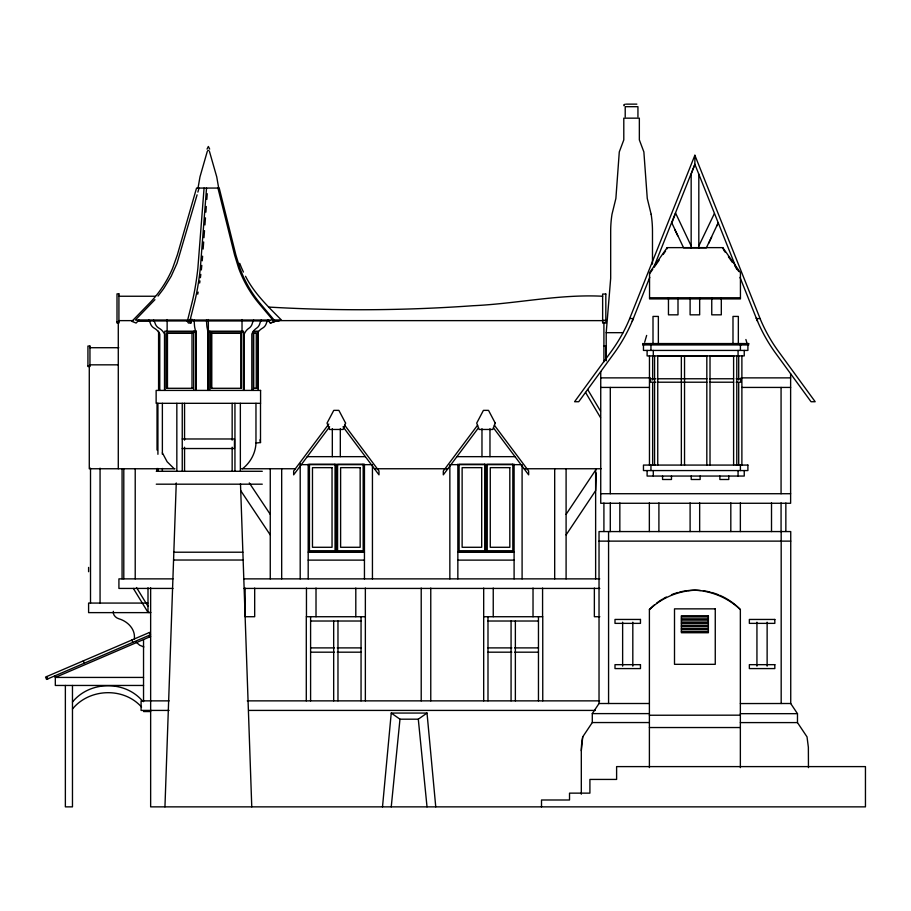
<?xml version="1.0" encoding="UTF-8"?>
<svg xmlns="http://www.w3.org/2000/svg" width="911" height="911" viewBox="0 0 911 911"><rect width="100%" height="100%" fill="white"/><g stroke="black" fill="none" stroke-linecap="round" stroke-linejoin="round"><path stroke-width="1.37" d="M581.309 794.198L581.309 750.766L582.733 736.84L592.287 722.548L592.287 713.609L599.028 703.508L599.028 531.568L790.737 531.568L790.737 703.508L740.358 703.565M164.948 806.861L176.256 482.967M596.25 472.991L595.635 490.642L566.095 534.928M204.075 188.065L197.869 268.289A115.355 29.858 90 0 1 194.931 288.901L194.214 292.716A115.412 29.869 -90 0 1 191.822 303.454L187.324 321.344L188.418 323.052L190.877 323.052L191.845 319.203M206.535 188.065L200.329 268.289A115.355 29.858 90 0 1 197.391 288.901L196.674 292.716A115.412 29.869 90 0 1 194.282 303.454L189.795 321.344L190.877 323.052M203.13 249.056L203.665 241.962M203.973 237.714L204.508 230.62M204.929 224.949L205.453 217.854M205.875 212.183L206.296 206.501M206.82 199.418L207.252 193.736M202.231 260.797L202.606 256.15M606.214 360.893L606.214 332.674L610.677 278.345L610.677 231.405A78.585 55.571 -90 0 1 611.998 214.267L615.882 198.461L619.286 151.932L623.796 139.895L623.796 118.157L639.351 118.157L639.351 139.895L643.872 151.932L647.265 198.461L651.149 214.279M209.667 149.097L208.357 146.455L207.048 149.097M382.506 806.861L391.24 713.062L427.02 713.062L435.754 806.861M391.24 806.861L399.975 719.189L391.24 713.062M201.342 269.941L201.809 265.397M623.978 105.084L623.978 105.744M255.968 403.311L255.968 443.042C255.57 453.188 250.479 462.515 242.52 468.755M198.029 188.065L199.976 176.882L207.275 151.408M197.744 294.207L198.131 292.112M197.095 194.817L177.019 263.29L171.166 276.295L163.764 288.48M197.869 192.119L199.031 188.065M644.669 342.206L646.651 335.419M740.005 277.365L756.267 318.11A161.486 161.486 0 0 0 775.796 353.434L811.041 401.728L815.186 401.728L778.506 351.464A158.218 158.218 0 0 1 760.628 319.909L694.877 155.269L629.137 319.909A158.218 158.218 0 0 1 611.247 351.464L574.579 401.728L578.724 401.728L613.968 353.434A161.486 161.486 0 0 0 633.498 318.11L649.759 277.365M653.961 266.843L694.877 164.322L694.877 155.269M671.76 223.241L675.62 213.14L691.164 245.981M632.223 321.219L633.498 318.11M253.645 320.057L252.461 322.87A8.438 6.696 90 0 1 249.022 328.165A13.995 11.103 90 0 0 244.262 334.03L244.262 390.42M261.206 320.057L260.022 322.87A8.438 6.696 90 0 1 256.595 328.165A13.995 11.103 -90 0 0 251.823 334.03L251.823 390.42M698.817 245.981L714.361 213.584M708.735 243.283L711.696 237.019M717.037 225.746L718.221 222.796L706.367 247.838L683.614 247.838L671.76 222.796M267.868 320.057L266.502 322.87A8.438 7.8 -90 0 1 262.505 328.165A13.995 12.925 -90 0 0 257.278 333.415M566.095 514.351L596.398 468.926M667.182 247.633L649.543 272.696L649.543 298.91L740.438 298.91L740.438 272.696L722.799 247.633L667.182 247.633L667.182 248.771M649.543 273.835L652.743 269.28M654.349 267.003L659.165 260.159M663.174 254.465L665.577 251.049M163.217 289.231L158.024 296.064M328.791 424.059L293.649 471.021L293.649 474.847L329.623 426.769M477.603 425.175L443.304 471.021L443.304 474.847L478.446 427.885M624.103 104.776L625.208 104.139M154.927 299.673L135.306 320.023L188.099 320.023M138.939 320.114L136.081 323.052L131.867 321.344L149.233 303.454A115.412 115.412 0 0 0 158.446 292.716L161.213 288.901A115.355 115.355 0 0 0 172.6 268.289L177.338 254.943L196.548 188.065L219.221 188.065L235.858 254.943L239.957 268.289A115.355 99.903 -90 0 0 249.819 288.901L252.222 292.716A115.412 99.948 -90 0 0 260.204 303.454L275.236 321.344L270.316 323.052L267.686 319.92M72.47 702.039C89.677 680.813 124.841 680.13 142.549 701.06M72.47 709.009C89.346 688.26 123.68 686.951 141.558 707.061M399.975 719.189L418.297 719.189L427.02 713.062M270.316 323.052L275.236 321.344M150.645 636.504L55.32 677.431L55.32 685.459L143.539 685.459M255.968 443.042L260.5 442.552L260.5 403.311M626.29 104.139L636.857 104.139M207.833 150.486L208.881 150.486M118.92 296.246L155.212 296.246M602.638 296.246C559.138 293.991 516.366 303.784 473.014 305.72A1377.603 1201.507 0 0 1 268.836 307.075M649.543 297.76L740.438 297.76M629.695 318.554L633.316 318.554M756.437 318.554L760.07 318.554M189.454 320.023L271.626 320.023M272.844 320.023L281.408 320.023C268.176 306.643 254.135 293.342 245.549 276.295M602.638 320.308L605.826 320.308M118.92 320.626L133.143 320.626M137.413 320.626L150.213 320.626M266.877 320.626L269.724 320.626M273.995 320.626L602.638 320.626M137.595 320.957L188.623 320.957M190.046 320.957L269.633 320.957M273.881 320.957L279.119 320.957M187.324 321.344L189.795 321.344M117.007 321.879L118.92 321.879M196.036 331.194L164.8 331.194L164.8 390.42M208.357 331.194L243.488 331.194L243.488 390.42M167.134 331.832L196.036 331.832M208.357 331.832L242.019 331.832M254.34 331.832L255.968 331.832M606.214 332.674L623.124 332.674M192.984 333.324L166.497 333.324L166.497 388.291L192.984 388.291M253.474 333.324L257.847 333.324L257.847 388.291L253.474 388.291M603.583 346.18L605.826 346.18L605.826 360.346M89.95 347.717L118.794 347.717M657.742 356.11L706.913 356.11M709.726 356.11L733.606 356.11M89.95 364.833L118.35 364.833M87.934 365.71L89.95 365.71M600.736 377.871L650.329 377.871M741.019 377.871L790.623 377.871M655.943 378.771L650.625 378.771L650.625 382.21L655.943 382.21M657.742 378.771L706.913 378.771M709.726 378.771L733.606 378.771M736.156 378.771L740.734 378.771L740.734 382.21L736.156 382.21M657.742 382.21L706.913 382.21M709.726 382.21L733.606 382.21M600.736 387.426L649.463 387.426M741.884 387.426L790.623 387.426M182.246 438.977L234.469 438.977L234.469 448.531L182.246 448.531M307.258 456.662L365.379 456.662M456.912 456.662L515.034 456.662M301.279 464.656L371.358 464.656M450.934 464.656L521.012 464.656M652.652 464.883L655.203 464.883M736.156 464.883L738.707 464.883M174.946 468.755L89.278 468.755L89.278 366.131M241.517 468.755L295.358 468.755M374.421 468.755L447.87 468.755M524.076 468.755L601.123 468.755M156.271 471.294L262.277 471.294M156.271 484.185L262.277 484.185M600.736 493.716L790.623 493.716M599.028 541.123L790.737 541.123M173.842 552.214L242.873 552.214M173.568 560.026L243.146 560.026M308.191 560.117L364.446 560.117M457.846 560.117L514.1 560.117M172.965 578.872L118.92 578.872L118.92 588.426L172.965 588.426M244.08 578.872L599.734 578.872M244.08 588.426L599.825 588.426M147.833 603.071L88.595 603.071L88.595 612.625L150.645 612.625M133.348 588.426L148.003 612.386L150.645 612.386M365.357 616.724L306.29 616.724L306.29 700.866M483.684 616.724L542.751 616.724L542.751 700.866M599.825 616.724L594.359 616.724L594.359 588.062M681.382 616.941L708.382 616.941M681.382 618.854L708.382 618.854M681.382 620.129L708.382 620.129M310.594 621.017L361.052 621.017M487.989 621.017L538.458 621.017M681.382 622.031L708.382 622.031M681.382 623.306L708.382 623.306M681.382 625.219L708.382 625.219M681.382 626.495L708.382 626.495M681.382 628.408L708.382 628.408M681.382 629.672L708.382 629.672M681.382 631.585L708.382 631.585M310.594 647.892L334.417 647.892M337.229 647.892L361.052 647.892M487.989 647.892L511.823 647.892M514.624 647.892L538.458 647.892M310.594 652.185L334.417 652.185M337.229 652.185L361.052 652.185M487.989 652.185L511.823 652.185M514.624 652.185L538.458 652.185M143.539 677.431L55.32 677.431L54.751 675.894M169.116 700.866L141.091 700.866L141.091 710.421L169.116 710.421M247.268 700.866L599.654 700.866M599.028 703.508L649.395 703.508M248.692 710.421L595.395 710.421M143.539 711.559L150.645 711.559M592.287 713.609L649.395 713.609M740.358 713.666L797.478 713.666L797.478 722.594L807.032 736.897L808.364 747.316L808.456 767.631M649.395 715.249L740.358 715.169M592.287 722.548L649.395 722.548M740.358 722.594L797.478 722.594M649.395 727.536L740.358 727.536M143.847 646.958L139.634 645.204L135.864 641.879M174.195 468.755L167.134 461.752L162.374 452.858M273.972 321.344L258.929 303.454A115.412 99.948 90 0 1 250.946 292.716L248.544 288.901A115.355 99.903 -90 0 1 238.682 268.289L234.582 254.943L217.945 188.065M494.343 425.175L528.642 471.021L528.642 474.847L493.5 427.885M344.688 425.175L378.987 471.021L378.987 474.847L343.014 426.769M723.596 249.91L725.202 252.188M728.413 256.743L732.421 262.448M734.824 265.864L738.844 271.558M790.737 703.565L797.478 713.666M249.284 482.898L270.26 514.351M240.72 490.642L270.26 534.928M136.513 587.538L148.003 606.316M587.663 389.475L600.508 411.089M585.534 392.402L600.508 417.614M153.595 320.057L154.972 322.87A8.438 7.8 90 0 0 158.969 328.165A13.995 12.925 90 0 1 164.515 334.03L164.515 390.42M148.846 320.057L150.213 322.87A8.438 7.8 90 0 0 154.221 328.165A13.995 12.925 90 0 1 159.767 334.03L159.767 390.42M674.721 229.504L677.693 235.767M241.472 267.697L243.431 272.036M131.81 640.034L132.812 642.369M83.311 660.862L84.313 663.197M46.791 676.531L47.805 678.877M756.267 318.11L757.542 321.219M239.695 263.29L241.199 267.025M736.851 269.474L694.877 164.322L691.164 174.16L691.164 248.111M149.097 635.377L149.666 636.914M745.893 339.496L747.088 343.561M209.45 151.408L216.738 176.882L218.686 188.065M260.056 439.762L260.5 442.552M418.297 719.189L427.02 806.861M206.444 320.057L206.638 322.87A8.438 1.105 90 0 0 207.207 328.165A13.995 1.822 90 0 1 207.993 334.03L207.993 390.42M194.123 320.057L194.316 322.87A8.438 1.105 90 0 0 194.886 328.165A13.995 1.822 90 0 1 195.671 334.03L195.671 390.42M240.481 483.741L251.766 806.861M790.623 373.749L790.623 503.271L600.736 503.271L600.736 371.574M785.851 503.066L785.851 531.466M781.183 531.568L781.183 703.508M781.069 387.426L781.069 493.716M781.069 502.906L781.069 531.568M771.515 502.906L771.515 531.568M767.13 622.202L767.13 666.135M756.939 622.202L756.939 666.135M747.897 344.939L747.897 350.428L643.462 350.428L643.462 344.939M744.241 350.428L744.241 355.916L647.106 355.916L647.106 350.428M744.241 470.566L744.241 476.054L647.106 476.054L647.106 470.566M741.884 355.916L741.884 465.077M740.905 343.561L740.905 344.939M740.404 344.939L740.404 350.428M740.404 465.077L740.404 470.566M740.358 502.906L740.358 531.568M719.599 595.247A63.087 63.087 0 0 1 740.358 609.573L740.358 767.631M738.707 355.916L738.707 380.024M738.707 382.814L738.707 465.077M738.343 343.561L738.343 316.424L732.991 316.424L732.991 343.561M738.069 350.428L738.069 355.916M738.069 470.566L738.069 476.054M736.794 355.916L736.794 465.077M733.606 355.916L733.606 465.077M730.816 502.906L730.816 531.568M728.789 476.054L728.789 479.493L719.872 479.493L719.872 476.054M722.799 247.633L722.799 248.771M721.307 297.874L721.307 314.83L711.753 314.83L711.753 297.874M710.011 355.916L710.011 465.077M706.822 355.916L706.822 465.077M700.138 476.054L700.138 479.493L691.221 479.493L691.221 476.054M699.659 297.874L699.659 314.83L690.105 314.83L690.105 297.874M699.659 502.906L699.659 531.568M698.817 174.16L698.817 248.111M690.105 502.906L690.105 531.568M684.537 355.916L684.537 465.077M681.348 355.916L681.348 465.077M678 297.874L678 314.83L668.458 314.83L668.458 297.874M671.475 476.054L671.475 479.493L662.559 479.493L662.559 476.054M658.904 502.906L658.904 531.568M658.357 343.561L658.357 316.424L653.005 316.424L653.005 343.561M657.742 355.916L657.742 465.077M654.565 355.916L654.565 465.077M653.289 350.428L653.289 355.916M653.289 470.566L653.289 476.054M652.652 355.916L652.652 380.024M652.652 382.814L652.652 465.077M652.481 264.122L652.481 231.405A78.585 55.571 -90 0 0 651.149 214.267M650.955 344.939L650.955 350.428M650.955 465.077L650.955 470.566M650.454 343.561L650.454 344.939M649.463 355.916L649.463 465.077M654.565 604.779A63.087 63.087 0 0 0 649.395 609.573L649.395 767.574M649.349 502.906L649.349 531.568M637.939 116.881L637.939 106.689L625.208 106.689L625.208 116.881M632.815 622.202L632.815 666.135M622.634 622.202L622.634 666.135M619.833 502.906L619.833 531.568M610.29 387.426L610.29 493.716M610.29 502.906L610.29 531.568M608.571 531.568L608.571 703.508M603.913 321.982L603.913 361.792M603.913 503.066L603.913 531.466M595.635 468.858L595.635 578.872M566.095 468.858L566.095 578.872M554.685 468.858L554.685 578.872M542.58 588.062L542.58 616.724M541.51 806.861L541.51 799.995L569.523 799.995L569.523 793.139L589.907 793.139L589.907 779.429L616.61 779.429L616.61 766.606L865.45 766.606L865.45 806.861L150.645 806.861L150.645 587.766M538.458 616.724L538.458 700.866M533.026 588.062L533.026 616.724M522.094 464.633L522.094 578.872M515.364 621.017L515.364 700.866M514.1 464.166L514.1 578.872M511.071 621.017L511.071 700.866M493.238 588.062L493.238 616.724M489.97 428.739L489.97 456.662M487.989 616.724L487.989 700.866M485.973 464.166L485.973 552.191M483.684 588.062L483.684 700.866M481.976 428.739L481.976 456.662M457.846 464.166L457.846 578.872M449.852 464.633L449.852 578.872M430.766 588.062L430.766 700.866M421.212 588.062L421.212 700.866M372.44 464.633L372.44 578.872M365.357 588.062L365.357 700.866M364.446 464.166L364.446 578.872M361.052 616.724L361.052 700.866M355.802 588.062L355.802 616.724M340.315 428.739L340.315 456.662M337.97 621.017L337.97 700.866M336.318 464.166L336.318 552.191M333.677 621.017L333.677 700.866M332.321 428.739L332.321 456.662M316.015 588.062L316.015 616.724M310.594 616.724L310.594 700.866M308.191 464.166L308.191 578.872M306.46 588.062L306.46 616.724M300.197 463.551L300.197 578.872M281.681 468.858L281.681 578.872M270.26 468.858L270.26 578.872M258.132 390.42L258.132 331.194L253.372 331.194L253.372 390.42M256.276 333.324L256.276 388.291M254.681 588.062L254.681 616.724L245.127 616.724L245.127 588.062M253.657 333.324L253.657 388.291M242.019 319.545L242.019 332.299M240.903 333.324L240.903 388.291M240.356 403.311L240.356 471.294M234.947 403.311L234.947 471.294M232.157 403.311L232.157 440.138M232.157 447.221L232.157 471.294M211.785 333.324L211.785 388.291M209.826 331.194L209.826 390.42M208.357 319.545L208.357 390.42M196.036 330.875L196.036 390.42M193.713 331.194L193.713 390.42M192.016 333.324L192.016 388.291M184.557 403.311L184.557 440.138M184.557 447.221L184.557 471.294M182.246 403.311L182.246 471.294M176.836 403.311L176.836 471.294M167.465 333.324L167.465 388.291M167.134 319.545L167.134 332.299M162.374 403.311L162.374 454.304M162.374 468.47L162.374 471.294M158.867 333.324L158.867 388.291M158.582 331.194L158.582 390.42M157.922 403.311L157.922 454.304M157.922 468.47L157.922 471.294M157.034 403.311L157.034 450.057M157.034 468.47L157.034 471.294M148.003 587.766L148.003 612.386M143.539 639.556L143.539 701.675M135.215 468.858L135.215 578.872M123.794 468.858L123.794 578.872M122.074 468.766L122.074 578.872M118.282 323.2L118.282 468.755M113.317 611.338C112.759 614.891 115.743 617.886 118.942 618.797C127.084 621.165 134.794 628.351 134.441 637.358A6.571 6.571 0 0 0 134.509 638.93M100.062 468.163L100.062 603.071M90.508 468.163L90.508 603.071M88.595 567.416L88.595 571.709M72.47 685.459L72.47 806.861L65.364 806.861L65.364 685.459M656.774 603.025A63.087 63.087 0 0 1 662.616 599.085M663.834 598.379A63.087 63.087 0 0 1 666.328 597.035M671.464 594.712A63.087 63.087 0 0 1 678.148 592.469M679.515 592.104A63.087 63.087 0 0 1 686.438 590.772M687.839 590.601A63.087 63.087 0 0 1 700.525 590.465M703.326 590.772A63.087 63.087 0 0 1 710.25 592.104M711.616 592.469A63.087 63.087 0 0 1 718.301 594.712M581.309 750.766A68.462 68.462 0 0 1 582.733 736.84M649.395 609.573A70.751 70.751 0 0 1 694.877 590.214A70.751 70.751 0 0 1 740.358 609.573M200.819 274.393A119.569 30.951 -90 0 1 200.397 277.684M199.953 280.918A119.569 30.951 -90 0 1 199.646 283.048M345.588 423.103L343.117 429.468L329.52 429.468L327.049 423.103L333.768 410.36L338.869 410.36L345.588 423.103M495.242 423.103L492.771 429.468L479.175 429.468L476.704 423.103L483.422 410.36L488.524 410.36L495.242 423.103M149.484 632.45L45.55 677.067L46.552 679.412L150.486 634.785L149.484 632.45M118.92 293.866L117.007 293.866L117.007 323.041L118.92 323.041L118.92 293.866M605.826 294.048L602.638 294.048L602.638 323.041L605.826 323.041L605.826 294.048M241.517 333.324L211.181 333.324L211.181 388.291L241.517 388.291L241.517 333.324M748.671 343.561L642.676 343.561L642.676 344.939L748.671 344.939L748.671 343.561M89.95 346.055L87.934 346.055L87.934 366.518L89.95 366.518L89.95 346.055M260.58 390.42L156.134 390.42L156.134 403.311L260.58 403.311L260.58 390.42M335.054 464.2L309.455 464.2L309.455 550.745L335.054 550.745L335.054 464.2M363.182 464.2L337.582 464.2L337.582 550.745L363.182 550.745L363.182 464.2M484.709 464.2L459.11 464.2L459.11 550.745L484.709 550.745L484.709 464.2M512.836 464.2L487.237 464.2L487.237 550.745L512.836 550.745L512.836 464.2M747.897 465.077L643.462 465.077L643.462 470.566L747.897 470.566L747.897 465.077M332.037 467.65L312.473 467.65L312.473 547.283L332.037 547.283L332.037 467.65M360.164 467.65L340.612 467.65L340.612 547.283L360.164 547.283L360.164 467.65M481.691 467.65L462.128 467.65L462.128 547.283L481.691 547.283L481.691 467.65M509.818 467.65L490.266 467.65L490.266 547.283L509.818 547.283L509.818 467.65M364.446 552.123L308.191 552.123L364.446 552.191M514.1 552.123L457.846 552.123L514.1 552.191M715.26 608.855L674.504 608.855L674.504 664.324L715.26 664.324L715.26 608.855M708.382 615.734L681.382 615.734L681.382 632.735L708.382 632.735L708.382 615.734M640.467 619.446L614.993 619.446L614.993 623.363L640.467 623.363L640.467 619.446M774.828 619.446L749.354 619.446L749.354 623.363L774.828 623.363L774.828 619.446M640.467 664.666L614.993 664.666L614.993 668.583L640.467 668.583L640.467 664.666M774.828 664.666L749.354 664.666L749.354 668.583L774.828 668.583L774.828 664.666"/></g></svg>
